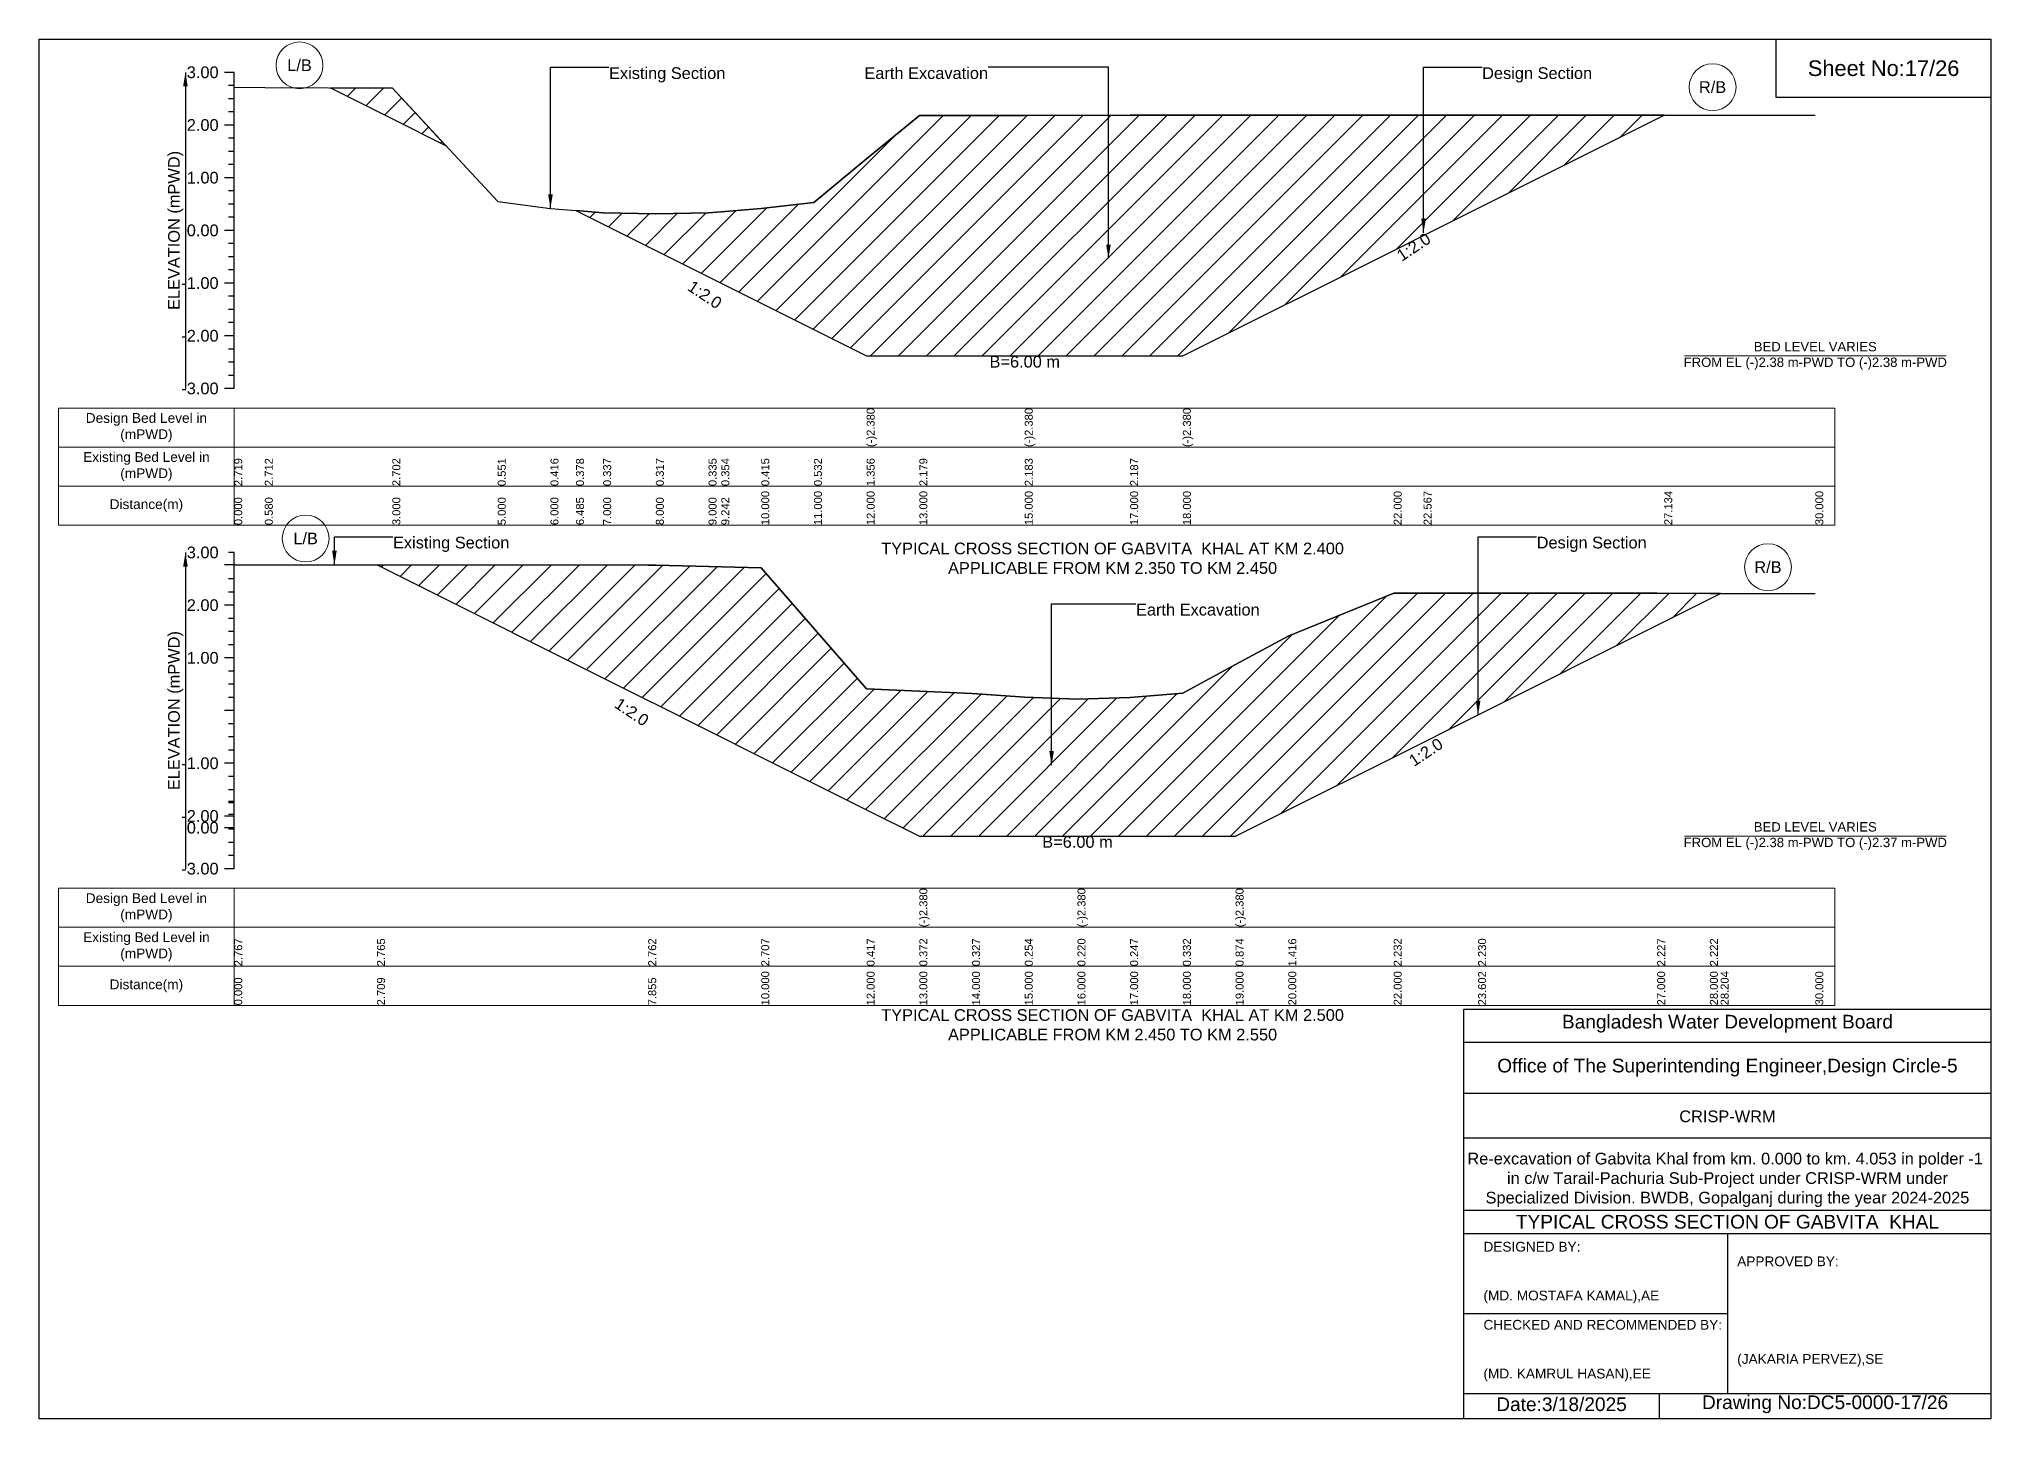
# Model space of a CAD drawing. Header units: feet. Extents: x 91000 to 358000, y -12982 to 34.
# Drawn here: x 260000 to 268000, y -5656 to 0 of the extents above; entities that cross this region are included whole.
import ezdxf

# ---------------------------------------------------------------- set-up
doc = ezdxf.new("R2010")
doc.units = ezdxf.units.FT
doc.header["$LTSCALE"] = 7
doc.header["$MEASUREMENT"] = 0
for name, color, linetype, lineweight in [('Cross section Data Border', 7, 'Continuous', 9), ('Cross Section Labels', 7, 'Continuous', 9), ('Existing_Bed_Level for Xsection', 7, 'Continuous', 25)]:
    doc.layers.add(name, color=color, linetype=linetype, lineweight=lineweight)
doc.styles.get("Standard").update_dxf_attribs({"font": 'arial.ttf'})
doc.dimstyles.get("Standard").update_dxf_attribs({"dimtxt": 0.18, "dimasz": 0.18, "dimexe": 0.18, "dimexo": 0.0625, "dimgap": 0.09, "dimtad": 0, "dimtih": 1, "dimtoh": 1, "dimdec": 4, "dimzin": 0, "dimdsep": 46, "dimtxsty": 'Standard', "dimcen": 0.09, "dimadec": 0, "dimazin": 0, "dimtfac": 1, "dimtdec": 4, "dimtofl": 0, "dimtmove": 0, "dimatfit": 3, "dimfxl": 1, "dimtolj": 1, "dimtzin": 0, "dimarcsym": 0})
pattern_1 = [(45, (0, 480), (-57.27565, 57.27565), [])]

msp = doc.modelspace()

# ---------------------------------------------------------------- hatches: boundary and pattern name
at = {"layer": 'Existing_Bed_Level for Xsection'}
h = msp.add_hatch(dxfattribs=at)
h.set_pattern_fill('ANSI31', color=256, scale=648, style=0)
h.set_pattern_definition(pattern_1)
h.paths.add_polyline_path([(261194.5, -199.8), (261448, -326.6), (261666.4, -435.8), (261448, -200.8)])
h = msp.add_hatch(dxfattribs=at)
h.set_pattern_fill('ANSI31', color=256, scale=648, style=0)
h.set_pattern_definition(pattern_1)
h.paths.add_polyline_path([(262200.7, -702.9), (262312, -758.6), (262528, -866.6), (262744, -974.6), (262796.3, -1000.7), (262960, -1082.6), (263176, -1190.6), (263392, -1298.6), (263608, -1298.6), (264040, -1298.6), (264472, -1298.6), (264688, -1298.6), (265552, -866.6), (265674.5, -805.3), (266660.9, -312.1), (265674.5, -312.1), (265552, -312.1), (264688, -312.1), (264472, -312.1), (264040, -312.9), (263608, -313.8), (263392, -491.7), (263176, -669.6), (262960, -694.8), (262796.3, -707.9), (262744, -712.1), (262528, -716), (262312, -711.7)])
h = msp.add_hatch(dxfattribs=at)
h.set_pattern_fill('ANSI31', color=256, scale=648, style=0)
h.set_pattern_definition([(45, (0, 358.8), (-57.27565, 57.27565), [])])
h.paths.add_polyline_path([(261385.2, -2155.4), (262496.6, -2711.1), (262528, -2726.8), (262960, -2942.8), (263392, -3158.8), (263608, -3266.8), (263824, -3266.8), (264040, -3266.8), (264256, -3266.8), (264472, -3266.8), (264688, -3266.8), (264904, -3266.8), (265120, -3158.8), (265552, -2942.8), (265898, -2769.8), (266632, -2402.8), (266848, -2294.8), (266892.1, -2272.8), (266848, -2272.8), (266632, -2271.7), (265898, -2271), (265552, -2270.6), (265120, -2446.9), (264904, -2563.9), (264688, -2681), (264472, -2699.4), (264256, -2705.2), (264040, -2697.9), (263824, -2682.1), (263608, -2672.4), (263392, -2662.7), (262960, -2168), (262528, -2156.1), (262496.6, -2156.1)])

# ---------------------------------------------------------------- linework, layer by layer
for points in [[(260000, 0), (268000, 0), (268000, -5656), (260000, -5656)], [(267120, 0), (268000, 0), (268000, -240), (267120, -240)]]:
    msp.add_lwpolyline(points, close=True)
for points in [[(265840, -5656), (265840, -3976), (268000, -3976)], [(265840, -4112), (268000, -4112)], [(265840, -4320), (268000, -4320)], [(265840, -4504), (268000, -4504)], [(265840, -4800), (268000, -4800)], [(265840, -4896), (268000, -4896)], [(266920, -4896), (266920, -5552)], [(265840, -5224), (266920, -5224)], [(265840, -5552), (268000, -5552)], [(266640, -5552), (266640, -5656)]]:
    msp.add_lwpolyline(points)
at = {"layer": 'Cross section Data Border'}
for points in [[(260080, -1512.5), (267360, -1512.5), (267360, -1992.5), (260080, -1992.5)], [(260080, -3480.7), (267360, -3480.7), (267360, -3960.7), (260080, -3960.7)]]:
    msp.add_lwpolyline(points, close=True, dxfattribs=at)
for points in [[(260800, -1512.5), (260800, -1992.5)], [(260080, -1672.5), (267360, -1672.5)], [(260080, -1832.5), (267360, -1832.5)], [(260800, -3480.7), (260800, -3960.7)], [(260080, -3640.7), (267360, -3640.7)], [(260080, -3800.7), (267360, -3800.7)]]:
    msp.add_lwpolyline(points, dxfattribs=at)
at = {"layer": 'Cross Section Labels'}
for points in [[(266744.2, -1298.6), (267815.8, -1298.6)], [(266744.2, -3266.8), (267815.8, -3266.8)]]:
    msp.add_lwpolyline(points, dxfattribs=at)
for centre in [(261067.6, -107.8), (266859.1, -197.2), (261092.6, -2047.2), (267086, -2164.8)]:
    msp.add_circle(centre, 96, dxfattribs=at)
at = {"layer": 'Existing_Bed_Level for Xsection'}
for points in [[(260800, -136.5), (260760, -136.5)], [(260800, -1432.5), (260800, -1216.5), (260800, -1000.5), (260800, -784.5), (260800, -568.5), (260800, -352.5), (260800, -136.5)], [(260800, -190.5), (260776, -190.5)], [(260800, -197.2), (260925.3, -198.7), (261448, -200.8), (261880, -665.5), (262096, -694.6), (262200.7, -702.9), (262312, -711.7), (262528, -716), (262744, -712.1), (262796.3, -707.9), (262960, -694.8), (263176, -669.6), (263392, -491.7), (263392, -491.7), (263608, -313.8), (264040, -312.9), (264040, -312.9), (264472, -312.1), (264688, -312.1), (264688, -312.1), (265552, -312.1), (265674.5, -312.1), (266660.9, -312.1), (267280, -312.1)], [(260800, -244.5), (260776, -244.5)], [(260800, -298.5), (260776, -298.5)], [(260800, -352.5), (260760, -352.5)], [(260800, -406.5), (260776, -406.5)], [(260800, -460.5), (260776, -460.5)], [(260800, -514.5), (260776, -514.5)], [(260800, -568.5), (260760, -568.5)], [(260800, -622.5), (260776, -622.5)], [(260800, -676.5), (260776, -676.5)], [(260800, -784.5), (260760, -784.5)], [(260800, -730.5), (260776, -730.5)], [(260800, -838.5), (260776, -838.5)], [(260800, -892.5), (260776, -892.5)], [(260800, -946.5), (260776, -946.5)], [(260800, -1000.5), (260760, -1000.5)], [(260800, -1054.5), (260776, -1054.5)], [(260800, -1108.5), (260776, -1108.5)], [(260800, -1162.5), (260776, -1162.5)], [(260800, -1216.5), (260760, -1216.5)], [(260800, -1270.5), (260776, -1270.5)], [(260800, -1324.5), (260776, -1324.5)], [(260800, -1432.5), (260760, -1432.5)], [(260800, -1378.5), (260776, -1378.5)], [(260800, -2155.1), (260760, -2155.1)], [(260800, -2104.7), (260776, -2104.7)], [(260800, -3400.7), (260800, -3184.7), (260800, -2968.7), (260800, -2752.7), (260800, -2536.7), (260800, -2320.7), (260800, -2104.7)], [(260800, -2155.1), (261385.2, -2155.4), (262496.6, -2156.1), (262528, -2156.1), (262960, -2168), (263392, -2662.7), (263608, -2672.4), (263608, -2672.4), (263824, -2682.1), (264040, -2697.9), (264256, -2705.2), (264256, -2705.2), (264472, -2699.4), (264688, -2681), (264904, -2563.9), (264904, -2563.9), (265120, -2446.9), (265552, -2270.6), (265898, -2271), (266632, -2271.7), (266848, -2272.8), (266892.1, -2272.8), (267280, -2272.8)], [(260800, -2212.7), (260776, -2212.7)], [(260800, -2266.7), (260776, -2266.7)], [(260800, -2320.7), (260760, -2320.7)], [(260800, -2374.7), (260776, -2374.7)], [(260800, -2428.7), (260776, -2428.7)], [(260800, -2536.7), (260760, -2536.7)], [(260800, -2482.7), (260776, -2482.7)], [(260800, -2590.7), (260776, -2590.7)], [(260800, -2590.7), (260776, -2590.7)], [(260800, -2644.7), (260776, -2644.7)], [(260800, -2698.7), (260776, -2698.7)], [(260800, -2752.7), (260760, -2752.7)], [(260800, -2806.7), (260776, -2806.7)], [(260800, -2860.7), (260776, -2860.7)], [(260800, -2914.7), (260776, -2914.7)], [(260800, -2968.7), (260760, -2968.7)], [(260800, -3022.7), (260776, -3022.7)], [(260800, -3076.7), (260776, -3076.7)], [(260800, -3184.7), (260760, -3184.7)], [(260800, -3124.7), (260776, -3124.7)], [(260800, -3130.7), (260776, -3130.7)], [(260800, -3178.7), (260776, -3178.7)], [(260800, -3232.7), (260760, -3232.7)], [(260800, -3238.7), (260776, -3238.7)], [(260800, -3292.7), (260776, -3292.7)], [(260800, -3346.7), (260776, -3346.7)], [(260800, -3400.7), (260760, -3400.7)]]:
    msp.add_lwpolyline(points, dxfattribs=at)
for points in [[(261194.5, -199.8), (261448, -326.6), (261666.4, -435.8), (261448, -200.8)], [(262200.7, -702.9), (262200.7, -702.9), (262312, -758.6), (262528, -866.6), (262744, -974.6), (262796.3, -1000.7), (262960, -1082.6), (263176, -1190.6), (263392, -1298.6), (263392, -1298.6), (263608, -1298.6), (264040, -1298.6), (264040, -1298.6), (264472, -1298.6), (264688, -1298.6), (264688, -1298.6), (265552, -866.6), (265674.5, -805.3), (266660.9, -312.1), (265674.5, -312.1), (265552, -312.1), (264688, -312.1), (264688, -312.1), (264472, -312.1), (264040, -312.9), (264040, -312.9), (263608, -313.8), (263392, -491.7), (263392, -491.7), (263176, -669.6), (262960, -694.8), (262796.3, -707.9), (262744, -712.1), (262528, -716), (262312, -711.7), (262200.7, -702.9)], [(261385.2, -2155.4), (261385.2, -2155.4), (262496.6, -2711.1), (262528, -2726.8), (262960, -2942.8), (263392, -3158.8), (263608, -3266.8), (263608, -3266.8), (263824, -3266.8), (264040, -3266.8), (264256, -3266.8), (264256, -3266.8), (264472, -3266.8), (264688, -3266.8), (264904, -3266.8), (264904, -3266.8), (265120, -3158.8), (265552, -2942.8), (265898, -2769.8), (266632, -2402.8), (266848, -2294.8), (266892.1, -2272.8), (266848, -2272.8), (266632, -2271.7), (265898, -2271), (265552, -2270.6), (265120, -2446.9), (264904, -2563.9), (264904, -2563.9), (264688, -2681), (264472, -2699.4), (264256, -2705.2), (264256, -2705.2), (264040, -2697.9), (263824, -2682.1), (263608, -2672.4), (263608, -2672.4), (263392, -2662.7), (262960, -2168), (262528, -2156.1), (262496.6, -2156.1), (261385.2, -2155.4)]]:
    msp.add_lwpolyline(points, close=True, dxfattribs=at)

# ---------------------------------------------------------------- texts
at = {"attachment_point": 5}
for s, insert, char_height in [('Sheet No:17/26', (267560, -120), 64), ('Bangladesh Water Development Board', (266920, -4036), 56), ('Office of The Superintending Engineer,Design Circle-5', (266920, -4216), 56)]:
    msp.add_mtext(s, dxfattribs=dict(at, insert=insert, char_height=char_height))
for s, insert, char_height, width, attachment_point in [('CRISP-WRM', (266920, -4416), 48, 2240, 5), ('Re-excavation of Gabvita Khal from km. 0.000 to km. 4.053 in polder -1  in c/w Tarail-Pachuria Sub-Project under CRISP-WRM under Specialized Division. BWDB, Gopalganj during the year 2024-2025', (266920, -4676), 48, 2160, 5), ('TYPICAL CROSS SECTION OF GABVITA  KHAL', (266920, -4848), 56, 2240, 5), ('DESIGNED BY:^J^J^J(MD. MOSTAFA KAMAL),AE', (265920, -5056), 40, 1120, 4), ('APPROVED BY:^J^J^J^J^J^J(JAKARIA PERVEZ),SE', (266960, -5216), 40, 1120, 4), ('CHECKED AND RECOMMENDED BY:^J^J^J(MD. KAMRUL HASAN),EE', (265920, -5376), 40, 1120, 4), ('Date:3/18/2025 ', (266240, -5596), 56, 1120, 5), ('Drawing No:DC5-0000-17/26', (267320, -5596), 56, 1760, 5)]:
    msp.add_mtext(s, dxfattribs=dict(insert=insert, char_height=char_height, width=width, attachment_point=attachment_point))
at = {"layer": 'Cross section Data Border', "char_height": 40, "width": 640, "attachment_point": 5}
for s, insert in [('Design Bed Level in (mPWD)', (260440, -1592.5)), ('Existing Bed Level in (mPWD)', (260440, -1752.5)), ('Distance(m)', (260440, -1912.5)), ('Design Bed Level in (mPWD)', (260440, -3560.7)), ('Existing Bed Level in (mPWD)', (260440, -3720.7)), ('Distance(m)', (260440, -3880.7))]:
    msp.add_mtext(s, dxfattribs=dict(at, insert=insert))
at = {"layer": 'Cross Section Labels'}
for s, insert, char_height, attachment_point in [('L/B', (261067.6, -107.8), 48, 5), ('Existing Section', (262336, -115.7), 48, 1), ('Earth Excavation', (263889.6, -115.7), 48, 3), ('Design Section', (265914.5, -115.7), 48, 1), ('R/B', (266859.1, -197.2), 48, 5), ('BED LEVEL VARIES ^JFROM EL (-)2.38 m-PWD TO (-)2.38 m-PWD', (267280, -1298.6), 38.4, 5), ('B=6.00 m', (264040, -1298.6), 48, 2), ('L/B', (261092.6, -2047.2), 48, 5), ('Existing Section', (261450.6, -2039.9), 48, 1), ('TYPICAL CROSS SECTION OF GABVITA  KHAL AT KM 2.400^JAPPLICABLE FROM KM 2.350 TO KM 2.450', (264400, -2128.4), 48, 5), ('Design Section', (266138, -2039.9), 48, 1), ('R/B', (267086, -2164.8), 48, 5), ('Earth Excavation', (264496, -2314.9), 48, 1), ('B=6.00 m', (264256, -3266.8), 48, 2), ('BED LEVEL VARIES ^JFROM EL (-)2.38 m-PWD TO (-)2.37 m-PWD', (267280, -3266.8), 38.4, 5), ('TYPICAL CROSS SECTION OF GABVITA  KHAL AT KM 2.500^JAPPLICABLE FROM KM 2.450 TO KM 2.550', (264400, -4040.7), 48, 5)]:
    msp.add_mtext(s, dxfattribs=dict(at, insert=insert, char_height=char_height, attachment_point=attachment_point))
at = {"layer": 'Cross Section Labels', "char_height": 48, "attachment_point": 2}
for insert, rotation in [((265620.5, -832.3), 33.69007), ((262742.3, -1027.7), 326.30993), ((262442.6, -2738.1), 326.30993), ((265670.6, -2902.8), 33.69007)]:
    msp.add_mtext('1:2.0', dxfattribs=dict(at, insert=insert, rotation=rotation))
at = {"layer": 'Existing_Bed_Level for Xsection', "char_height": 48, "attachment_point": 6}
for s, insert in [('3.00', (260736, -136.5)), ('2.00', (260736, -352.5)), ('1.00', (260736, -568.5)), ('0.00', (260736, -784.5)), ('-1.00', (260736, -1000.5)), ('-2.00', (260736, -1216.5)), ('-3.00', (260736, -1432.5)), ('3.00', (260736, -2104.7)), ('2.00', (260736, -2320.7)), ('1.00', (260736, -2536.7)), ('-1.00', (260736, -2968.7)), ('-2.00', (260736, -3184.7)), ('0.00', (260736, -3232.7)), ('-3.00', (260736, -3400.7))]:
    msp.add_mtext(s, dxfattribs=dict(at, insert=insert))
at = {"layer": 'Existing_Bed_Level for Xsection', "rotation": 90}
for s, insert, char_height, attachment_point in [('ELEVATION (mPWD)', (260560, -784.5), 48, 5), ('(-)2.380', (263392, -1672.5), 32.8, 1), ('(-)2.380', (264040, -1672.5), 32.8, 1), ('(-)2.380', (264688, -1672.5), 32.8, 1), ('2.719', (260800, -1832.5), 32.8, 1), ('2.712', (260925.3, -1832.5), 32.8, 1), ('2.702', (261448, -1832.5), 32.8, 1), ('0.551', (261880, -1832.5), 32.8, 1), ('0.416', (262096, -1832.5), 32.8, 1), ('0.378', (262200.7, -1832.5), 32.8, 1), ('0.337', (262312, -1832.5), 32.8, 1), ('0.317', (262528, -1832.5), 32.8, 1), ('0.335', (262744, -1832.5), 32.8, 1), ('0.354', (262796.3, -1832.5), 32.8, 1), ('0.415', (262960, -1832.5), 32.8, 1), ('0.532', (263176, -1832.5), 32.8, 1), ('1.356', (263392, -1832.5), 32.8, 1), ('2.179', (263608, -1832.5), 32.8, 1), ('2.183', (264040, -1832.5), 32.8, 1), ('2.187', (264472, -1832.5), 32.8, 1), ('0.000', (260800, -1992.5), 32.8, 1), ('0.580', (260925.3, -1992.5), 32.8, 1), ('3.000', (261448, -1992.5), 32.8, 1), ('5.000', (261880, -1992.5), 32.8, 1), ('6.000', (262096, -1992.5), 32.8, 1), ('6.485', (262200.7, -1992.5), 32.8, 1), ('7.000', (262312, -1992.5), 32.8, 1), ('8.000', (262528, -1992.5), 32.8, 1), ('9.000', (262744, -1992.5), 32.8, 1), ('9.242', (262796.3, -1992.5), 32.8, 1), ('10.000', (262960, -1992.5), 32.8, 1), ('11.000', (263176, -1992.5), 32.8, 1), ('12.000', (263392, -1992.5), 32.8, 1), ('13.000', (263608, -1992.5), 32.8, 1), ('15.000', (264040, -1992.5), 32.8, 1), ('17.000', (264472, -1992.5), 32.8, 1), ('18.000', (264688, -1992.5), 32.8, 1), ('22.000', (265552, -1992.5), 32.8, 1), ('22.567', (265674.5, -1992.5), 32.8, 1), ('27.134', (266660.9, -1992.5), 32.8, 1), ('30.000', (267280, -1992.5), 32.8, 1), ('ELEVATION (mPWD)', (260560, -2752.7), 48, 5), ('(-)2.380', (263608, -3640.7), 32.8, 1), ('(-)2.380', (264256, -3640.7), 32.8, 1), ('(-)2.380', (264904, -3640.7), 32.8, 1), ('2.767', (260800, -3800.7), 32.8, 1), ('2.765', (261385.2, -3800.7), 32.8, 1), ('2.762', (262496.6, -3800.7), 32.8, 1), ('2.707', (262960, -3800.7), 32.8, 1), ('0.417', (263392, -3800.7), 32.8, 1), ('0.372', (263608, -3800.7), 32.8, 1), ('0.327', (263824, -3800.7), 32.8, 1), ('0.254', (264040, -3800.7), 32.8, 1), ('0.220', (264256, -3800.7), 32.8, 1), ('0.247', (264472, -3800.7), 32.8, 1), ('0.332', (264688, -3800.7), 32.8, 1), ('0.874', (264904, -3800.7), 32.8, 1), ('1.416', (265120, -3800.7), 32.8, 1), ('2.232', (265552, -3800.7), 32.8, 1), ('2.230', (265898, -3800.7), 32.8, 1), ('2.227', (266632, -3800.7), 32.8, 1), ('2.222', (266848, -3800.7), 32.8, 1), ('10.000', (262960, -3960.7), 32.8, 1), ('12.000', (263392, -3960.7), 32.8, 1), ('13.000', (263608, -3960.7), 32.8, 1), ('14.000', (263824, -3960.7), 32.8, 1), ('15.000', (264040, -3960.7), 32.8, 1), ('16.000', (264256, -3960.7), 32.8, 1), ('17.000', (264472, -3960.7), 32.8, 1), ('18.000', (264688, -3960.7), 32.8, 1), ('19.000', (264904, -3960.7), 32.8, 1), ('20.000', (265120, -3960.7), 32.8, 1), ('22.000', (265552, -3960.7), 32.8, 1), ('23.602', (265898, -3960.7), 32.8, 1), ('27.000', (266632, -3960.7), 32.8, 1), ('28.000', (266848, -3960.7), 32.8, 1), ('28.204', (266892.1, -3960.7), 32.8, 1), ('30.000', (267280, -3960.7), 32.8, 1), ('0.000', (260800, -3960.7), 32.8, 1), ('2.709', (261385.2, -3960.7), 32.8, 1), ('7.855', (262496.6, -3960.7), 32.8, 1)]:
    msp.add_mtext(s, dxfattribs=dict(at, insert=insert, char_height=char_height, attachment_point=attachment_point))

# ---------------------------------------------------------------- leaders
at = {"layer": 'Cross Section Labels', "annotation_type": 0, "has_hookline": 1}
for points, hookline_direction, text_width in [([(262096, -694.6), (262096, -115.7), (262335.9, -115.7)], 0, 467.2), ([(264383, -900), (264383, -115.7), (263889.7, -115.7)], 1, 497), ([(265674.5, -793.9), (265674.5, -115.7), (265914.4, -115.7)], 0, 441.2), ([(261210.6, -2155.1), (261210.6, -2039.9), (261450.5, -2039.9)], 0, 467.2), ([(265898, -2769.8), (265898, -2039.9), (266137.9, -2039.9)], 0, 441.2), ([(264150, -2975.6), (264150, -2314.9), (264495.9, -2314.9)], 0, 497)]:
    msp.add_leader(points, dimstyle='Standard', override={"dimasz": 57.6}, dxfattribs=dict(at, hookline_direction=hookline_direction, text_width=text_width))
at = {"layer": 'Existing_Bed_Level for Xsection'}
for points in [[(260600, -136.5), (260600, -1432.5)], [(260600, -2104.7), (260600, -3400.7)]]:
    msp.add_leader(points, dimstyle='Standard', override={"dimasz": 57.6}, dxfattribs=at)

doc.saveas('drawing.dxf')
